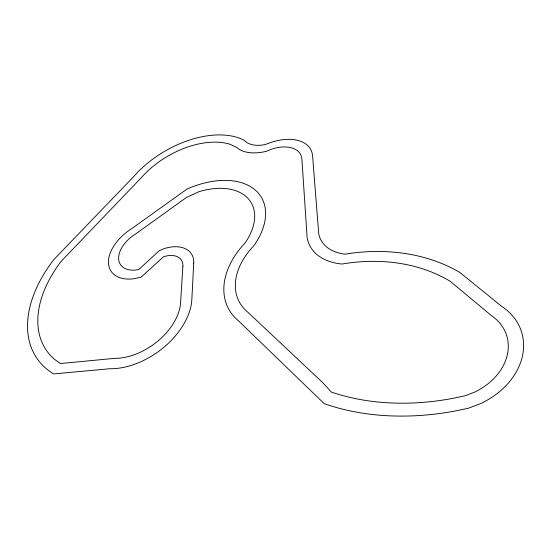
<?xml version="1.0" encoding="UTF-8"?>
<svg xmlns="http://www.w3.org/2000/svg" width="551" height="551" viewBox="0 0 551 551"><rect width="100%" height="100%" fill="white"/><g stroke="black" fill="none" stroke-linecap="round" stroke-linejoin="round"><path stroke-width="0.83" d="M193.725 263.041L191.844 299.475A64.949 41.718 -36 0 1 109.931 368.729L53.612 373.929A129.409 81.114 -34.4 0 1 53.633 259.824L133.934 176.361A79.069 46.711 -30.3 0 1 244.396 140.409A29.692 17.102 -26.3 0 0 264.838 144.651L269.57 142.964A41.58 25.263 -26.7 0 1 312.589 155.899L318.712 233.555A47.799 32.006 -23.3 0 0 342.874 253.853L345.201 254.142L353.108 252.978A188.442 148.818 -29.9 0 1 459.692 272.352L501.892 306.514A71.967 56.443 -18.4 0 1 480.596 403.601L468.219 408.291L455.195 411.018A223.258 156.195 -19 0 1 324.174 403.607L238.659 320.985A82.189 56.422 -27.5 0 1 245.133 242.895A62.545 38.963 -31.1 0 0 248.26 198.711A62.545 38.963 -31.1 0 0 199.049 191.665L186.472 197.451L135.677 233.906A28.342 17.239 -33.3 0 0 118.61 258.24A28.342 17.239 -33.3 0 0 136.118 270.011L138.831 269.46L159.218 250.746L163.771 248.728A33.645 21.241 -33.4 0 1 193.725 263.041M182.877 266.167L180.597 302.602A52.627 33.79 -36 0 1 114.491 358.364L60.41 363.536L54.515 359.342A117.439 73.552 -34.4 0 1 61.133 261.346L140.973 178.049A68.09 40.209 -30.3 0 1 230.29 144.348L236.84 147.558A40.395 23.266 -26.3 0 0 266.505 151.277A30.319 18.417 -26.7 0 1 301.9 159.184L307.114 237.447A60.383 40.443 -23.3 0 0 342.006 264.025A173.565 136.862 -29.9 0 1 450.146 281.251L491.526 315.689A57.015 44.693 -18.4 0 1 474.239 392.271L464.927 395.818L453.597 398.228A209.408 146.284 -19.1 0 1 331.392 392.064L322.666 382.594L248.219 312.562A69.454 47.655 -27.5 0 1 253.143 246.497L254.514 244.802A74.151 46.208 -31.1 0 0 254.7 189.578A74.151 46.208 -31.1 0 0 187.003 189.062L132.419 228.148A39.789 24.21 -33.3 0 0 108.437 262.255A39.789 24.21 -33.3 0 0 132.853 278.875L141.008 277.256L163.544 256.752A21.778 13.747 -33.4 0 1 182.877 266.167"/></g></svg>
